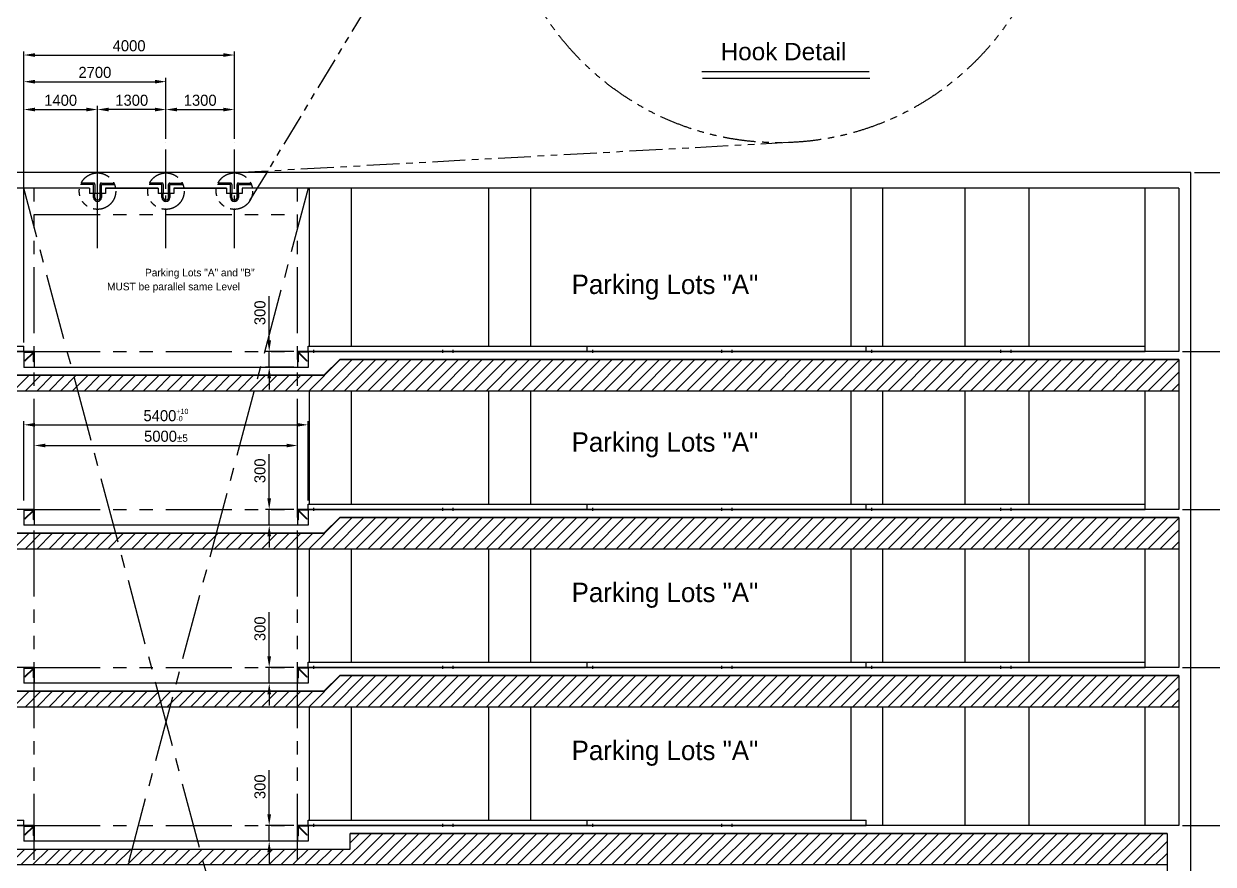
# Model space of a CAD drawing. Header units: millimetres. Extents: x -5 to 1510635, y -6 to 71285.
# Drawn here: x 1374017 to 1396608, y 19432 to 35390 of the extents above; entities that cross this region are included whole.
import ezdxf

# ---------------------------------------------------------------- set-up
doc = ezdxf.new("R2010")
doc.units = ezdxf.units.MM
doc.header["$LTSCALE"] = 1000
for name, pattern in [('CENTER', [2, 1.25, -0.25, 0.25, -0.25]), ('CENTER2', [1.125, 0.75, -0.125, 0.125, -0.125]), ('HIDDEN', [0.375, 0.25, -0.125]), ('PHANTOM', [2.5, 1.25, -0.25, 0.25, -0.25, 0.25, -0.25]), ('PHANTOM2', [1.25, 0.625, -0.125, 0.125, -0.125, 0.125, -0.125])]:
    doc.linetypes.add(name, pattern=pattern)
for name, color, linetype in [('1', 1, 'CENTER'), ('2', 42, 'Continuous'), ('3', 3, 'Continuous'), ('MP-1', 1, 'CENTER'), ('MP-3', 3, 'Continuous'), ('MP-4', 4, 'HIDDEN'), ('MP-5', 5, 'PHANTOM'), ('MP-7', 7, 'Continuous'), ('MP-8', 8, 'Continuous'), ('SECTION', 7, 'Continuous')]:
    doc.layers.add(name, color=color, linetype=linetype)
doc.layers.add('G-ANNO-TEXT', color=231, linetype='Continuous', lineweight=9)
doc.styles.add('GHD', font='OUTLINE', dxfattribs={"bigfont": 'GHD'})
doc.styles.add('MPS', font='arial.ttf')
doc.styles.add('ROMANS', font='ROMANS.shx')
doc.dimstyles.new('MPS2', dxfattribs={"dimscale": 100, "dimtxt": 3, "dimasz": 3, "dimexe": 1, "dimexo": 1, "dimgap": 1, "dimtad": 1, "dimzin": 12, "dimdsep": 46, "dimtxsty": 'Standard', "dimcen": 1, "dimclrd": 1, "dimclre": 1, "dimclrt": 7, "dimazin": 2, "dimtfac": 1, "dimtmove": 0, "dimatfit": 3, "dimfxl": 1, "dimarcsym": 0})
pattern_1 = [(45, (446276.02, -304344.06), (-112.253202, 112.253202), [])]

# ---------------------------------------------------------------- blocks, each defined once
blk = doc.blocks.new('31231312')
at = {"layer": 'MP-1'}
for p, q in [((1253731, 253374), (1253731, 253312)), ((1256181, 253374), (1256181, 253312)), ((1256381, 253374), (1256381, 253312))]:
    blk.add_line(p, q, dxfattribs=at)
at = {"layer": 'MP-4'}
for p, q in [((1256281, 253436), (1253631, 253436)), ((1258931, 253436), (1256281, 253436))]:
    blk.add_line(p, q, dxfattribs=at)
at = {"layer": 'MP-7'}
for p, q in [((1253631, 253340), (1253631, 253440)), ((1253631, 253440), (1256281, 253440)), ((1253631, 253340), (1253631, 253440)), ((1253631, 253346), (1256281, 253346)), ((1253631, 253343), (1256281, 253343)), ((1253631, 253340), (1256281, 253340)), ((1256281, 253440), (1258931, 253440)), ((1256281, 253346), (1258931, 253346)), ((1256281, 253343), (1258931, 253343)), ((1256281, 253340), (1258931, 253340)), ((1258931, 253340), (1258931, 253440))]:
    blk.add_line(p, q, dxfattribs=at)
blk = doc.blocks.new('12444423367876')
at = {"layer": 'MP-3', "linetype": 'ByBlock'}
for p, q in [((-200, 0), (0, 0)), ((-200, 0), (-200, -3)), ((0, 0), (0, -200)), ((-188, -15), (-32, -15)), ((-25, -18), (-184, -177)), ((-184, -177), (-177, -184)), ((-18, -25), (-177, -184)), ((-15, -188), (-15, -32)), ((0, -200), (-3, -200))]:
    blk.add_line(p, q, dxfattribs=at)
for centre, radius, start, end in [((-188, -3), 12, 180, 270), ((-32, -32), 17, 0, 90), ((-3, -188), 12, 180, 270)]:
    blk.add_arc(centre, radius, start, end, dxfattribs=at)
blk = doc.blocks.new('*D572')
at = {"layer": 'DEFPOINTS', "color": 0, "linetype": 'ByBlock', "transparency": 16777216}
for p in [(1395952, 23167, 0), (1403167, 23167), (1395952, 20167, 0)]:
    blk.add_point(p, dxfattribs=at)
at = {"layer": 'MP-8', "color": 1, "linetype": 'ByBlock', "lineweight": -2, "transparency": 16777216}
for p, q in [((1396022, 23167), (1403237, 23167)), ((1403167, 20377), (1403167, 22957)), ((1396022, 20167), (1403237, 20167))]:
    blk.add_line(p, q, dxfattribs=at)
at = {"layer": 'MP-8', "color": 1, "linetype": 'ByBlock', "transparency": 16777216}
for points in [[(1403132, 22957), (1403202, 22957), (1403167, 23167)], [(1403132, 20377), (1403202, 20377), (1403167, 20167)]]:
    blk.add_solid(points, dxfattribs=at)
at = {"layer": 'MP-8', "color": 7, "linetype": 'ByBlock', "transparency": 16777216, "insert": (1402992, 21667), "char_height": 210, "attachment_point": 5, "rotation": 90}
blk.add_mtext('3000', dxfattribs=at)
blk = doc.blocks.new('*D573')
at = {"layer": 'DEFPOINTS', "color": 0, "linetype": 'ByBlock', "transparency": 16777216}
for p in [(1395952, 26167), (1403167, 26167), (1395952, 23167, 0)]:
    blk.add_point(p, dxfattribs=at)
at = {"layer": 'MP-8', "color": 1, "linetype": 'ByBlock', "lineweight": -2, "transparency": 16777216}
for p, q in [((1396022, 26167), (1403237, 26167)), ((1403167, 23377), (1403167, 25957)), ((1396022, 23167), (1403237, 23167))]:
    blk.add_line(p, q, dxfattribs=at)
at = {"layer": 'MP-8', "color": 1, "linetype": 'ByBlock', "transparency": 16777216}
for points in [[(1403132, 25957), (1403202, 25957), (1403167, 26167)], [(1403132, 23377), (1403202, 23377), (1403167, 23167)]]:
    blk.add_solid(points, dxfattribs=at)
at = {"layer": 'MP-8', "color": 7, "linetype": 'ByBlock', "transparency": 16777216, "insert": (1402992, 24667), "char_height": 210, "attachment_point": 5, "rotation": 90}
blk.add_mtext('3000', dxfattribs=at)
blk = doc.blocks.new('*D574')
at = {"layer": 'DEFPOINTS', "color": 0, "linetype": 'ByBlock', "transparency": 16777216}
for p in [(1395952, 29167, 0), (1403167, 29167), (1395952, 26167, 0)]:
    blk.add_point(p, dxfattribs=at)
at = {"layer": 'MP-8', "color": 1, "linetype": 'ByBlock', "lineweight": -2, "transparency": 16777216}
for p, q in [((1396022, 29167), (1403237, 29167)), ((1403167, 26377), (1403167, 28957)), ((1396022, 26167), (1403237, 26167))]:
    blk.add_line(p, q, dxfattribs=at)
at = {"layer": 'MP-8', "color": 1, "linetype": 'ByBlock', "transparency": 16777216}
for points in [[(1403132, 28957), (1403202, 28957), (1403167, 29167)], [(1403132, 26377), (1403202, 26377), (1403167, 26167)]]:
    blk.add_solid(points, dxfattribs=at)
at = {"layer": 'MP-8', "color": 7, "linetype": 'ByBlock', "transparency": 16777216, "insert": (1402992, 27667), "char_height": 210, "attachment_point": 5, "rotation": 90}
blk.add_mtext('3000', dxfattribs=at)
blk = doc.blocks.new('*D575')
at = {"layer": 'DEFPOINTS', "color": 0, "linetype": 'ByBlock', "transparency": 16777216}
for p in [(1396182, 32567, 0), (1403167, 32567), (1395952, 29167, 0)]:
    blk.add_point(p, dxfattribs=at)
at = {"layer": 'MP-8', "color": 1, "linetype": 'ByBlock', "lineweight": -2, "transparency": 16777216}
for p, q in [((1396252, 32567), (1403237, 32567)), ((1403167, 29377), (1403167, 32357)), ((1396022, 29167), (1403237, 29167))]:
    blk.add_line(p, q, dxfattribs=at)
at = {"layer": 'MP-8', "color": 1, "linetype": 'ByBlock', "transparency": 16777216}
for points in [[(1403132, 32357), (1403202, 32357), (1403167, 32567)], [(1403132, 29377), (1403202, 29377), (1403167, 29167)]]:
    blk.add_solid(points, dxfattribs=at)
at = {"layer": 'MP-8', "color": 7, "linetype": 'ByBlock', "transparency": 16777216, "insert": (1402992, 30867), "char_height": 210, "attachment_point": 5, "rotation": 90}
blk.add_mtext('3400', dxfattribs=at)
blk = doc.blocks.new('*D576')
at = {"layer": 'DEFPOINTS', "color": 0, "linetype": 'ByBlock', "transparency": 16777216}
for p in [(1396182, 32567, 0), (1395952, 20167, 0), (1403816, 20167)]:
    blk.add_point(p, dxfattribs=at)
at = {"layer": 'MP-8', "color": 1, "linetype": 'ByBlock', "lineweight": -2, "transparency": 16777216}
for p, q in [((1396252, 32567), (1403886, 32567)), ((1403816, 32357), (1403816, 20377)), ((1396022, 20167), (1403886, 20167))]:
    blk.add_line(p, q, dxfattribs=at)
at = {"layer": 'MP-8', "color": 1, "linetype": 'ByBlock', "transparency": 16777216}
for points in [[(1403781, 32357), (1403851, 32357), (1403816, 32567)], [(1403781, 20377), (1403851, 20377), (1403816, 20167)]]:
    blk.add_solid(points, dxfattribs=at)
at = {"layer": 'MP-8', "color": 7, "linetype": 'ByBlock', "transparency": 16777216, "insert": (1403641, 26367), "char_height": 210, "attachment_point": 5, "rotation": 90}
blk.add_mtext('SUV', dxfattribs=at)
blk = doc.blocks.new('*D560')
at = {"layer": 'DEFPOINTS', "color": 0, "linetype": 'ByBlock', "transparency": 16777216}
for p in [(1378678, 20167), (1379217, 20167), (1379217, 19867, 0)]:
    blk.add_point(p, dxfattribs=at)
at = {"layer": 'MP-8', "color": 1, "linetype": 'ByBlock', "lineweight": -2, "transparency": 16777216}
for p, q in [((1378678, 20377), (1378678, 21217)), ((1379147, 20167), (1378608, 20167)), ((1378678, 19867), (1378678, 20167)), ((1379147, 19867), (1378608, 19867)), ((1378678, 19657), (1378678, 19447))]:
    blk.add_line(p, q, dxfattribs=at)
at = {"layer": 'MP-8', "color": 1, "linetype": 'ByBlock', "transparency": 16777216}
for points in [[(1378643, 20377), (1378713, 20377), (1378678, 20167)], [(1378643, 19657), (1378713, 19657), (1378678, 19867)]]:
    blk.add_solid(points, dxfattribs=at)
at = {"layer": 'MP-8', "color": 7, "linetype": 'ByBlock', "transparency": 16777216, "insert": (1378503, 20902), "char_height": 210, "attachment_point": 5, "rotation": 90}
blk.add_mtext('300', dxfattribs=at)
blk = doc.blocks.new('*D561')
at = {"layer": 'DEFPOINTS', "color": 0, "linetype": 'ByBlock', "transparency": 16777216}
for p in [(1378678, 23167), (1379217, 23167), (1379217, 22867)]:
    blk.add_point(p, dxfattribs=at)
at = {"layer": 'MP-8', "color": 1, "linetype": 'ByBlock', "lineweight": -2, "transparency": 16777216}
for p, q in [((1378678, 23377), (1378678, 24217)), ((1379147, 23167), (1378608, 23167)), ((1378678, 22867), (1378678, 23167)), ((1379147, 22867), (1378608, 22867)), ((1378678, 22657), (1378678, 22447))]:
    blk.add_line(p, q, dxfattribs=at)
at = {"layer": 'MP-8', "color": 1, "linetype": 'ByBlock', "transparency": 16777216}
for points in [[(1378643, 23377), (1378713, 23377), (1378678, 23167)], [(1378643, 22657), (1378713, 22657), (1378678, 22867)]]:
    blk.add_solid(points, dxfattribs=at)
at = {"layer": 'MP-8', "color": 7, "linetype": 'ByBlock', "transparency": 16777216, "insert": (1378503, 23902), "char_height": 210, "attachment_point": 5, "rotation": 90}
blk.add_mtext('300', dxfattribs=at)
blk = doc.blocks.new('*D562')
at = {"layer": 'DEFPOINTS', "color": 0, "linetype": 'ByBlock', "transparency": 16777216}
for p in [(1378678, 26167), (1379217, 26167), (1379217, 25867)]:
    blk.add_point(p, dxfattribs=at)
at = {"layer": 'MP-8', "color": 1, "linetype": 'ByBlock', "lineweight": -2, "transparency": 16777216}
for p, q in [((1378678, 26377), (1378678, 27217)), ((1379147, 26167), (1378608, 26167)), ((1378678, 25867), (1378678, 26167)), ((1379147, 25867), (1378608, 25867)), ((1378678, 25657), (1378678, 25447))]:
    blk.add_line(p, q, dxfattribs=at)
at = {"layer": 'MP-8', "color": 1, "linetype": 'ByBlock', "transparency": 16777216}
for points in [[(1378643, 26377), (1378713, 26377), (1378678, 26167)], [(1378643, 25657), (1378713, 25657), (1378678, 25867)]]:
    blk.add_solid(points, dxfattribs=at)
at = {"layer": 'MP-8', "color": 7, "linetype": 'ByBlock', "transparency": 16777216, "insert": (1378503, 26902), "char_height": 210, "attachment_point": 5, "rotation": 90}
blk.add_mtext('300', dxfattribs=at)
blk = doc.blocks.new('*D563')
at = {"layer": 'DEFPOINTS', "color": 0, "linetype": 'ByBlock', "transparency": 16777216}
for p in [(1378678, 29167), (1379217, 29167), (1379217, 28867)]:
    blk.add_point(p, dxfattribs=at)
at = {"layer": 'MP-8', "color": 1, "linetype": 'ByBlock', "lineweight": -2, "transparency": 16777216}
for p, q in [((1378678, 29377), (1378678, 30217)), ((1379147, 29167), (1378608, 29167)), ((1378678, 28867), (1378678, 29167)), ((1379147, 28867), (1378608, 28867)), ((1378678, 28657), (1378678, 28447))]:
    blk.add_line(p, q, dxfattribs=at)
at = {"layer": 'MP-8', "color": 1, "linetype": 'ByBlock', "transparency": 16777216}
for points in [[(1378643, 29377), (1378713, 29377), (1378678, 29167)], [(1378643, 28657), (1378713, 28657), (1378678, 28867)]]:
    blk.add_solid(points, dxfattribs=at)
at = {"layer": 'MP-8', "color": 7, "linetype": 'ByBlock', "transparency": 16777216, "insert": (1378503, 29902), "char_height": 210, "attachment_point": 5, "rotation": 90}
blk.add_mtext('300', dxfattribs=at)
blk = doc.blocks.new('*D569')
at = {"layer": 'DEFPOINTS', "color": 0, "linetype": 'ByBlock', "transparency": 16777216}
for p in [(1396182, 32567, 0), (1395952, 20167, 0), (1404442, 20167)]:
    blk.add_point(p, dxfattribs=at)
at = {"layer": 'MP-8', "color": 1, "linetype": 'ByBlock', "lineweight": -2, "transparency": 16777216}
for p, q in [((1396252, 32567), (1404512, 32567)), ((1404442, 32357), (1404442, 20377)), ((1396022, 20167), (1404512, 20167))]:
    blk.add_line(p, q, dxfattribs=at)
at = {"layer": 'MP-8', "color": 1, "linetype": 'ByBlock', "transparency": 16777216}
for points in [[(1404407, 32357), (1404477, 32357), (1404442, 32567)], [(1404407, 20377), (1404477, 20377), (1404442, 20167)]]:
    blk.add_solid(points, dxfattribs=at)
at = {"layer": 'MP-8', "color": 7, "linetype": 'ByBlock', "transparency": 16777216, "insert": (1404267, 26367), "char_height": 210, "attachment_point": 5, "rotation": 90}
blk.add_mtext('12400', dxfattribs=at)
blk = doc.blocks.new('*D570')
at = {"layer": 'DEFPOINTS', "color": 0, "linetype": 'ByBlock', "transparency": 16777216}
for p in [(1395952, 20167, 0), (1400182, 13717, 0), (1404442, 13717)]:
    blk.add_point(p, dxfattribs=at)
at = {"layer": 'MP-8', "color": 1, "linetype": 'ByBlock', "lineweight": -2, "transparency": 16777216}
for p, q in [((1396022, 20167), (1404512, 20167)), ((1404442, 19957), (1404442, 13927)), ((1400252, 13717), (1404512, 13717))]:
    blk.add_line(p, q, dxfattribs=at)
at = {"layer": 'MP-8', "color": 1, "linetype": 'ByBlock', "transparency": 16777216}
for points in [[(1404407, 19957), (1404477, 19957), (1404442, 20167)], [(1404407, 13927), (1404477, 13927), (1404442, 13717)]]:
    blk.add_solid(points, dxfattribs=at)
at = {"layer": 'MP-8', "color": 7, "linetype": 'ByBlock', "transparency": 16777216, "insert": (1404267, 16942), "char_height": 210, "attachment_point": 5, "rotation": 90}
blk.add_mtext('6450', dxfattribs=at)
blk = doc.blocks.new('*D571')
at = {"layer": 'DEFPOINTS', "color": 0, "linetype": 'ByBlock', "transparency": 16777216}
for p in [(1396182, 32567, 0), (1379417, 12017, 0), (1405078, 12017)]:
    blk.add_point(p, dxfattribs=at)
at = {"layer": 'MP-8', "color": 1, "linetype": 'ByBlock', "lineweight": -2, "transparency": 16777216}
for p, q in [((1396252, 32567), (1405148, 32567)), ((1405078, 32357), (1405078, 12227)), ((1379487, 12017), (1405148, 12017))]:
    blk.add_line(p, q, dxfattribs=at)
at = {"layer": 'MP-8', "color": 1, "linetype": 'ByBlock', "transparency": 16777216}
for points in [[(1405043, 32357), (1405113, 32357), (1405078, 32567)], [(1405043, 12227), (1405113, 12227), (1405078, 12017)]]:
    blk.add_solid(points, dxfattribs=at)
at = {"layer": 'MP-8', "color": 7, "linetype": 'ByBlock', "transparency": 16777216, "insert": (1404903, 22292), "char_height": 210, "attachment_point": 5, "rotation": 90}
blk.add_mtext('20550', dxfattribs=at)
blk = doc.blocks.new('*D584')
at = {"layer": 'DEFPOINTS', "color": 0, "linetype": 'ByBlock', "transparency": 16777216}
for p in [(1379417, 27775), (1374017, 26267, 0), (1379417, 26267, 0)]:
    blk.add_point(p, dxfattribs=at)
at = {"layer": 'MP-8', "color": 1, "linetype": 'ByBlock', "lineweight": -2, "transparency": 16777216}
for p, q in [((1374017, 26337), (1374017, 27845)), ((1379417, 26337), (1379417, 27845)), ((1374227, 27775), (1379207, 27775))]:
    blk.add_line(p, q, dxfattribs=at)
at = {"layer": 'MP-8', "color": 1, "linetype": 'ByBlock', "transparency": 16777216}
for points in [[(1374227, 27810), (1374227, 27740), (1374017, 27775)], [(1379207, 27810), (1379207, 27740), (1379417, 27775)]]:
    blk.add_solid(points, dxfattribs=at)
at = {"layer": 'MP-8', "color": 7, "linetype": 'ByBlock', "transparency": 16777216, "insert": (1376717, 27960), "char_height": 210, "attachment_point": 5}
blk.add_mtext('5400{\\H0.46667x;\\S+10^ -0;}', dxfattribs=at)
blk = doc.blocks.new('*D585')
at = {"layer": 'DEFPOINTS', "color": 0, "linetype": 'ByBlock', "transparency": 16777216}
for p in [(1379217, 27382), (1374217, 26167, 0), (1379217, 26167, 0)]:
    blk.add_point(p, dxfattribs=at)
at = {"layer": 'MP-8', "color": 1, "linetype": 'ByBlock', "lineweight": -2, "transparency": 16777216}
for p, q in [((1374217, 26237), (1374217, 27452)), ((1374427, 27382), (1379007, 27382)), ((1379217, 26237), (1379217, 27452))]:
    blk.add_line(p, q, dxfattribs=at)
at = {"layer": 'MP-8', "color": 1, "linetype": 'ByBlock', "transparency": 16777216}
for points in [[(1374427, 27417), (1374427, 27347), (1374217, 27382)], [(1379007, 27417), (1379007, 27347), (1379217, 27382)]]:
    blk.add_solid(points, dxfattribs=at)
at = {"layer": 'MP-8', "color": 7, "linetype": 'ByBlock', "transparency": 16777216, "insert": (1376717, 27557), "char_height": 210, "attachment_point": 5}
blk.add_mtext('5000{\\H0.66667x;%%P5}', dxfattribs=at)
blk = doc.blocks.new('*D586')
at = {"layer": 'DEFPOINTS', "color": 0, "linetype": 'ByBlock', "transparency": 16777216}
for p in [(1375417, 33762), (1375417, 33133, 0), (1376717, 33133, 0)]:
    blk.add_point(p, dxfattribs=at)
at = {"layer": 'MP-8', "color": 1, "linetype": 'ByBlock', "lineweight": -2, "transparency": 16777216}
for p, q in [((1375417, 33203), (1375417, 33832)), ((1376507, 33762), (1375627, 33762)), ((1376717, 33203), (1376717, 33832))]:
    blk.add_line(p, q, dxfattribs=at)
at = {"layer": 'MP-8', "color": 1, "linetype": 'ByBlock', "transparency": 16777216}
for points in [[(1375627, 33797), (1375627, 33727), (1375417, 33762)], [(1376507, 33797), (1376507, 33727), (1376717, 33762)]]:
    blk.add_solid(points, dxfattribs=at)
at = {"layer": 'MP-8', "color": 7, "linetype": 'ByBlock', "transparency": 16777216, "insert": (1376067, 33937), "char_height": 210, "attachment_point": 5}
blk.add_mtext('1300', dxfattribs=at)
blk = doc.blocks.new('*D587')
at = {"layer": 'DEFPOINTS', "color": 0, "linetype": 'ByBlock', "transparency": 16777216}
for p in [(1378017, 33762), (1376717, 33133, 0), (1378017, 33133, 0)]:
    blk.add_point(p, dxfattribs=at)
at = {"layer": 'MP-8', "color": 1, "linetype": 'ByBlock', "lineweight": -2, "transparency": 16777216}
for p, q in [((1376717, 33203), (1376717, 33832)), ((1376927, 33762), (1377807, 33762)), ((1378017, 33203), (1378017, 33832))]:
    blk.add_line(p, q, dxfattribs=at)
at = {"layer": 'MP-8', "color": 1, "linetype": 'ByBlock', "transparency": 16777216}
for points in [[(1376927, 33797), (1376927, 33727), (1376717, 33762)], [(1377807, 33797), (1377807, 33727), (1378017, 33762)]]:
    blk.add_solid(points, dxfattribs=at)
at = {"layer": 'MP-8', "color": 7, "linetype": 'ByBlock', "transparency": 16777216, "insert": (1377367, 33937), "char_height": 210, "attachment_point": 5}
blk.add_mtext('1300', dxfattribs=at)
blk = doc.blocks.new('*D588')
at = {"layer": 'DEFPOINTS', "color": 0, "linetype": 'ByBlock', "transparency": 16777216}
for p in [(1375417, 33762), (1375417, 31131, 0), (1374017, 29267)]:
    blk.add_point(p, dxfattribs=at)
at = {"layer": 'MP-8', "color": 1, "linetype": 'ByBlock', "lineweight": -2, "transparency": 16777216}
for p, q in [((1374017, 29337), (1374017, 33832)), ((1374227, 33762), (1375207, 33762)), ((1375417, 31201), (1375417, 33832))]:
    blk.add_line(p, q, dxfattribs=at)
at = {"layer": 'MP-8', "color": 1, "linetype": 'ByBlock', "transparency": 16777216}
for points in [[(1374227, 33797), (1374227, 33727), (1374017, 33762)], [(1375207, 33797), (1375207, 33727), (1375417, 33762)]]:
    blk.add_solid(points, dxfattribs=at)
at = {"layer": 'MP-8', "color": 7, "linetype": 'ByBlock', "transparency": 16777216, "insert": (1374717, 33937), "char_height": 210, "attachment_point": 5}
blk.add_mtext('1400', dxfattribs=at)
blk = doc.blocks.new('*D589')
at = {"layer": 'DEFPOINTS', "color": 0, "linetype": 'ByBlock', "transparency": 16777216}
for p in [(1376717, 34291), (1376717, 33133, 0), (1374017, 29267)]:
    blk.add_point(p, dxfattribs=at)
at = {"layer": 'MP-8', "color": 1, "linetype": 'ByBlock', "lineweight": -2, "transparency": 16777216}
for p, q in [((1374017, 29337), (1374017, 34361)), ((1376717, 33203), (1376717, 34361)), ((1374227, 34291), (1376507, 34291))]:
    blk.add_line(p, q, dxfattribs=at)
at = {"layer": 'MP-8', "color": 1, "linetype": 'ByBlock', "transparency": 16777216}
for points in [[(1374227, 34326), (1374227, 34256), (1374017, 34291)], [(1376507, 34326), (1376507, 34256), (1376717, 34291)]]:
    blk.add_solid(points, dxfattribs=at)
at = {"layer": 'MP-8', "color": 7, "linetype": 'ByBlock', "transparency": 16777216, "insert": (1375367, 34466), "char_height": 210, "attachment_point": 5}
blk.add_mtext('2700', dxfattribs=at)
blk = doc.blocks.new('*D590')
at = {"layer": 'DEFPOINTS', "color": 0, "linetype": 'ByBlock', "transparency": 16777216}
for p in [(1378017, 34797), (1378017, 33133, 0), (1374017, 29267)]:
    blk.add_point(p, dxfattribs=at)
at = {"layer": 'MP-8', "color": 1, "linetype": 'ByBlock', "lineweight": -2, "transparency": 16777216}
for p, q in [((1374017, 29337), (1374017, 34867)), ((1374227, 34797), (1377807, 34797)), ((1378017, 33203), (1378017, 34867))]:
    blk.add_line(p, q, dxfattribs=at)
at = {"layer": 'MP-8', "color": 1, "linetype": 'ByBlock', "transparency": 16777216}
for points in [[(1374227, 34832), (1374227, 34762), (1374017, 34797)], [(1377807, 34832), (1377807, 34762), (1378017, 34797)]]:
    blk.add_solid(points, dxfattribs=at)
at = {"layer": 'MP-8', "color": 7, "linetype": 'ByBlock', "transparency": 16777216, "insert": (1376017, 34972), "char_height": 210, "attachment_point": 5}
blk.add_mtext('4000', dxfattribs=at)

msp = doc.modelspace()

# ---------------------------------------------------------------- hatches: boundary and pattern name
at = {"layer": 'MP-8', "linetype": 'ByBlock'}
h = msp.add_hatch(dxfattribs=at)
h.set_pattern_fill('ANSI31', color=256, scale=50, style=0)
h.set_pattern_definition([(45, (446276.02, -298344.06), (-112.253202, 112.253202), [])])
edge = h.paths.add_edge_path()
edge.add_line((1395951.897, 29016.593), (1395951.897, 28416.593))
edge.add_line((1395951.897, 28416.593), (1366341.839, 28416.593))
edge.add_line((1366341.839, 28416.593), (1366341.839, 29016.593))
edge.add_line((1366341.839, 29016.593), (1373416.451, 29016.593))
edge.add_line((1373416.451, 29016.593), (1373716.451, 28716.593))
edge.add_line((1373716.451, 28716.593), (1379716.746, 28716.593))
edge.add_line((1379716.746, 28716.593), (1380016.451, 29016.593))
edge.add_line((1380016.451, 29016.593), (1395951.897, 29016.593))
edge.add_line((1395951.897, 29016.593), (1395951.897, 28416.593))
h = msp.add_hatch(dxfattribs=at)
h.set_pattern_fill('ANSI31', color=256, scale=50, style=0)
h.set_pattern_definition([(45, (446276.02, -301344.06), (-112.253202, 112.253202), [])])
edge = h.paths.add_edge_path()
edge.add_line((1395951.897, 26016.593), (1395951.897, 25416.593))
edge.add_line((1395951.897, 25416.593), (1366341.839, 25416.593))
edge.add_line((1366341.839, 25416.593), (1366341.839, 26016.593))
edge.add_line((1366341.839, 26016.593), (1373416.451, 26016.593))
edge.add_line((1373416.451, 26016.593), (1373716.451, 25716.593))
edge.add_line((1373716.451, 25716.593), (1379716.746, 25716.593))
edge.add_line((1379716.746, 25716.593), (1380016.451, 26016.593))
edge.add_line((1380016.451, 26016.593), (1395951.897, 26016.593))
edge.add_line((1395951.897, 26016.593), (1395951.897, 25416.593))
h = msp.add_hatch(dxfattribs=at)
h.set_pattern_fill('ANSI31', color=256, scale=50, style=0)
h.set_pattern_definition(pattern_1)
edge = h.paths.add_edge_path()
edge.add_line((1395951.897, 23016.593), (1395951.897, 22416.593))
edge.add_line((1395951.897, 22416.593), (1366341.839, 22416.593))
edge.add_line((1366341.839, 22416.593), (1366341.839, 23016.593))
edge.add_line((1366341.839, 23016.593), (1373416.451, 23016.593))
edge.add_line((1373416.451, 23016.593), (1373716.451, 22716.593))
edge.add_line((1373716.451, 22716.593), (1379716.746, 22716.593))
edge.add_line((1379716.746, 22716.593), (1380016.451, 23016.593))
edge.add_line((1380016.451, 23016.593), (1395951.897, 23016.593))
edge.add_line((1395951.897, 23016.593), (1395951.897, 22416.593))
h = msp.add_hatch(dxfattribs=at)
h.set_pattern_fill('ANSI31', color=256, scale=50, style=0)
h.set_pattern_definition(pattern_1)
edge = h.paths.add_edge_path()
edge.add_line((1395731.588, 20016.593), (1395731.588, 19416.593))
edge.add_line((1395731.588, 19416.593), (1367141.839, 19416.593))
edge.add_line((1367141.839, 19416.593), (1367141.839, 19716.593))
edge.add_line((1367141.839, 19716.593), (1380216.451, 19716.593))
edge.add_line((1380216.451, 19716.593), (1380216.451, 20016.593))
edge.add_line((1380216.451, 20016.593), (1395731.588, 20016.593))
edge.add_line((1395731.588, 20016.593), (1395731.588, 19416.593))

# ---------------------------------------------------------------- linework, layer by layer
at = {"color": 2, "linetype": 'HIDDEN'}
for p, q in [((1375341.746, 32166.593, 0), (1375341.746, 32336.593, 0)), ((1375366.746, 32341.593, 0), (1375366.746, 32166.593, 0)), ((1375466.746, 32166.593, 0), (1375466.746, 32341.593, 0)), ((1375491.746, 32166.593, 0), (1375491.746, 32336.593, 0)), ((1376641.746, 32166.593, 0), (1376641.746, 32336.593, 0)), ((1376666.746, 32341.593, 0), (1376666.746, 32166.593, 0)), ((1376766.746, 32166.593, 0), (1376766.746, 32341.593, 0)), ((1376791.746, 32166.593, 0), (1376791.746, 32336.593, 0)), ((1377941.746, 32166.593, 0), (1377941.746, 32336.593, 0)), ((1377966.746, 32341.593, 0), (1377966.746, 32166.593, 0)), ((1378066.746, 32166.593, 0), (1378066.746, 32341.593, 0)), ((1378091.746, 32166.593, 0), (1378091.746, 32336.593, 0))]:
    msp.add_line(p, q, dxfattribs=at)
at = {"linetype": 'ByBlock'}
for p, q in [((1375466.746, 32166.593, 0), (1375466.746, 32091.593, 0)), ((1375491.746, 32166.593, 0), (1375491.746, 32091.593, 0)), ((1376766.746, 32166.593, 0), (1376766.746, 32091.593, 0)), ((1376791.746, 32166.593, 0), (1376791.746, 32091.593, 0)), ((1378066.746, 32166.593, 0), (1378066.746, 32091.593, 0)), ((1378091.746, 32166.593, 0), (1378091.746, 32091.593, 0))]:
    msp.add_line(p, q, dxfattribs=at)
for centre, radius in [((1375416.746, 32091.593, 0), 75), ((1375416.746, 32091.593, 0), 50), ((1376716.746, 32091.593, 0), 75), ((1376716.746, 32091.593, 0), 50), ((1378016.746, 32091.593, 0), 75), ((1378016.746, 32091.593, 0), 50)]:
    msp.add_arc(centre, radius, 180, 0, dxfattribs=at)
at = {"layer": '1'}
for p, q in [((1379416.746, 32266.593, 0), (1374016.746, 12016.593, 0)), ((1379416.746, 12016.593, 0), (1374016.746, 32266.593, 0))]:
    msp.add_line(p, q, dxfattribs=at)
at = {"layer": 'MP-1', "color": 6, "linetype": 'PHANTOM2'}
for p, q in [((1378313.015, 32033.265, 0), (1383825.534, 41157.933, 0)), ((1388642.526, 33139.631, 0), (1377997.857, 32557.872, 0))]:
    msp.add_line(p, q, dxfattribs=at)
at = {"layer": 'MP-1', "linetype": 'CENTER2'}
for p, q in [((1375416.746, 31131.353, 0), (1375416.746, 33132.909, 0)), ((1376716.746, 31131.353, 0), (1376716.746, 33132.909, 0)), ((1378016.746, 31131.353, 0), (1378016.746, 33132.909, 0))]:
    msp.add_line(p, q, dxfattribs=at)
at = {"layer": 'MP-1', "color": 6, "linetype": 'PHANTOM2'}
for centre, radius in [((1388353.817, 38422.244, 0), 5290.496), ((1375416.746, 32212.251, 0), 346.137), ((1376716.746, 32212.251, 0), 346.137), ((1378016.746, 32212.251, 0), 346.137)]:
    msp.add_circle(centre, radius, dxfattribs=at)
at = {"layer": 'MP-3'}
for p, q in [((1386897.159, 34483.106, 0), (1390076.131, 34483.106, 0)), ((1386906.988, 34358.106, 0), (1390085.96, 34358.106, 0))]:
    msp.add_line(p, q, dxfattribs=at)
at = {"layer": 'MP-5'}
for p, q in [((1374216.746, 12016.593, 0), (1374216.746, 32266.593, 0)), ((1379216.746, 12016.593, 0), (1379216.746, 32266.593, 0)), ((1374216.451, 31766.593, 0), (1379216.451, 31766.593, 0)), ((1374216.746, 29166.593, 0), (1379216.746, 29166.593, 0)), ((1374216.746, 26166.593, 0), (1379216.746, 26166.593, 0)), ((1374216.746, 23166.593, 0), (1379216.746, 23166.593, 0)), ((1374216.746, 20166.593, 0), (1379216.746, 20166.593, 0))]:
    msp.add_line(p, q, dxfattribs=at)
at = {"layer": 'MP-8', "linetype": 'ByBlock'}
for p, q in [((1396181.588, 32566.593, 0), (1366241.839, 32566.593, 0)), ((1396181.588, 28866.593, 0), (1396181.588, 32566.593, 0)), ((1375266.451, 32266.593, 0), (1366922.267, 32266.593, 0)), ((1375266.746, 32266.593, 0), (1375266.746, 32166.593, 0)), ((1375566.746, 32166.593, 0), (1375266.746, 32166.593, 0)), ((1375566.746, 32266.593, 0), (1376566.746, 32266.593, 0)), ((1375566.746, 32266.593, 0), (1375566.746, 32166.593, 0)), ((1376566.746, 32266.593, 0), (1375566.746, 32266.593, 0)), ((1376566.746, 32266.593, 0), (1376566.746, 32166.593, 0)), ((1376866.746, 32166.593, 0), (1376566.746, 32166.593, 0)), ((1376866.746, 32266.593, 0), (1377866.746, 32266.593, 0)), ((1376866.746, 32266.593, 0), (1376866.746, 32166.593, 0)), ((1377866.746, 32266.593, 0), (1376866.746, 32266.593, 0)), ((1377866.746, 32266.593, 0), (1377866.746, 32166.593, 0)), ((1378166.746, 32166.593, 0), (1377866.746, 32166.593, 0)), ((1395951.897, 32266.593, 0), (1378166.451, 32266.593, 0)), ((1378166.746, 32266.593, 0), (1378166.746, 32166.593, 0)), ((1395951.897, 32266.593, 0), (1395951.897, 29166.593, 0)), ((1374216.746, 29166.593, 0), (1366922.267, 29166.593, 0)), ((1374016.746, 29166.593, 0), (1374016.746, 28866.593, 0)), ((1374216.746, 29166.593, 0), (1374216.746, 28866.593, 0)), ((1395951.897, 29166.593, 0), (1379216.746, 29166.593, 0)), ((1379216.746, 29166.593, 0), (1379216.746, 28866.593, 0)), ((1379416.746, 29166.593, 0), (1379416.746, 28866.593, 0)), ((1379716.746, 28716.593, 0), (1380016.451, 29016.593, 0)), ((1395951.897, 29016.593, 0), (1380016.451, 29016.593, 0)), ((1395951.897, 29016.593, 0), (1395951.897, 26166.593, 0)), ((1379716.746, 28716.593, 0), (1373716.451, 28716.593, 0)), ((1374216.746, 28866.593, 0), (1374016.746, 28866.593, 0)), ((1379416.746, 28866.593, 0), (1374016.746, 28866.593, 0)), ((1379416.746, 28866.593, 0), (1379216.746, 28866.593, 0)), ((1396181.588, 14166.593, 0), (1396181.588, 28866.593, 0)), ((1374216.746, 26166.593, 0), (1366922.267, 26166.593, 0)), ((1374016.746, 26166.593, 0), (1374016.746, 25866.593, 0)), ((1374216.746, 26166.593, 0), (1374216.746, 25866.593, 0)), ((1395951.897, 26166.593, 0), (1379216.746, 26166.593, 0)), ((1379216.746, 26166.593, 0), (1379216.746, 25866.593, 0)), ((1379416.746, 26166.593, 0), (1379416.746, 25866.593, 0)), ((1379716.746, 25716.593, 0), (1380016.451, 26016.593, 0)), ((1395951.897, 26016.593, 0), (1380016.451, 26016.593, 0)), ((1395951.897, 26016.593, 0), (1395951.897, 23166.593, 0)), ((1374216.746, 25866.593, 0), (1374016.746, 25866.593, 0)), ((1379416.746, 25866.593, 0), (1374016.746, 25866.593, 0)), ((1379416.746, 25866.593, 0), (1379216.746, 25866.593, 0)), ((1379716.746, 25716.593, 0), (1373716.451, 25716.593, 0)), ((1374216.746, 23166.593, 0), (1366922.267, 23166.593, 0)), ((1374016.746, 23166.593, 0), (1374016.746, 22866.593, 0)), ((1374216.746, 23166.593, 0), (1374216.746, 22866.593, 0)), ((1395951.897, 23166.593, 0), (1379216.746, 23166.593, 0)), ((1379216.746, 23166.593, 0), (1379216.746, 22866.593, 0)), ((1379416.746, 23166.593, 0), (1379416.746, 22866.593, 0)), ((1374216.746, 22866.593, 0), (1374016.746, 22866.593, 0)), ((1379416.746, 22866.593, 0), (1374016.746, 22866.593, 0)), ((1379416.746, 22866.593, 0), (1379216.746, 22866.593, 0)), ((1379716.746, 22716.593, 0), (1380016.451, 23016.593, 0)), ((1395951.897, 23016.593, 0), (1380016.451, 23016.593, 0)), ((1395951.897, 23016.593, 0), (1395951.897, 20166.593, 0)), ((1379716.746, 22716.593, 0), (1373716.451, 22716.593, 0)), ((1374216.746, 20166.593, 0), (1366922.267, 20166.593, 0)), ((1374016.746, 20166.593, 0), (1374016.746, 19866.593, 0)), ((1374216.746, 20166.593, 0), (1374216.746, 19866.593, 0)), ((1395951.897, 20166.593, 0), (1379216.746, 20166.593, 0)), ((1379216.746, 20166.593, 0), (1379216.746, 19866.593, 0)), ((1379416.746, 20166.593, 0), (1379416.746, 19866.593, 0)), ((1395731.588, 20016.593, 0), (1380216.451, 20016.593, 0)), ((1380216.451, 19716.593, 0), (1380216.451, 20016.593, 0)), ((1395731.588, 20016.593, 0), (1395731.588, 13716.593, 0)), ((1373416.451, 19716.593, 0), (1380016.451, 19716.593, 0)), ((1374216.746, 19866.593, 0), (1374016.746, 19866.593, 0)), ((1379416.746, 19866.593, 0), (1374016.746, 19866.593, 0)), ((1379416.746, 19866.593, 0), (1379216.746, 19866.593, 0))]:
    msp.add_line(p, q, dxfattribs=at)
at = {"layer": 'MP-8', "color": 3, "linetype": 'HIDDEN', "ltscale": 2000}
for p, q in [((1379436.746, 32266.593, 0), (1379436.746, 29266.593, 0)), ((1380236.746, 32266.593, 0), (1380236.746, 29266.593, 0)), ((1382841.746, 32266.593, 0), (1382841.746, 29266.593, 0)), ((1383641.746, 32266.593, 0), (1383641.746, 29266.593, 0)), ((1389726.464, 32266.593, 0), (1389726.464, 29266.593, 0)), ((1390326.464, 32266.593, 0), (1390326.464, 29266.593, 0)), ((1391891.464, 32266.593, 0), (1391891.464, 29266.593, 0)), ((1393106.707, 32266.593, 0), (1393106.707, 29266.593, 0)), ((1395306.28, 32266.593, 0), (1395306.28, 29266.593, 0)), ((1379436.746, 28416.593, 0), (1379436.746, 26266.593, 0)), ((1380236.746, 28416.593, 0), (1380236.746, 26266.593, 0)), ((1382841.746, 28416.593, 0), (1382841.746, 26266.593, 0)), ((1383641.746, 28416.593, 0), (1383641.746, 26266.593, 0)), ((1389726.464, 28416.593, 0), (1389726.464, 26266.593, 0)), ((1390326.464, 28416.593, 0), (1390326.464, 26266.593, 0)), ((1391891.464, 28416.593, 0), (1391891.464, 26266.593, 0)), ((1393106.707, 28416.593, 0), (1393106.707, 26266.593, 0)), ((1395306.28, 28416.593, 0), (1395306.28, 26266.593, 0)), ((1379436.746, 25416.593, 0), (1379436.746, 23266.593, 0)), ((1380236.746, 25416.593, 0), (1380236.746, 23266.593, 0)), ((1382841.746, 25416.593, 0), (1382841.746, 23266.593, 0)), ((1383641.746, 25416.593, 0), (1383641.746, 23266.593, 0)), ((1389726.464, 25416.593, 0), (1389726.464, 23266.593, 0)), ((1390326.464, 25416.593, 0), (1390326.464, 23266.593, 0)), ((1391891.464, 25416.593, 0), (1391891.464, 23266.593, 0)), ((1393106.707, 25416.593, 0), (1393106.707, 23266.593, 0)), ((1395306.28, 25416.593, 0), (1395306.28, 23266.593, 0)), ((1379436.746, 22416.593, 0), (1379436.746, 20266.593, 0)), ((1380236.746, 22416.593, 0), (1380236.746, 20266.593, 0)), ((1382841.746, 22416.593, 0), (1382841.746, 20266.593, 0)), ((1383641.746, 22416.593, 0), (1383641.746, 20266.593, 0)), ((1389726.464, 22416.593, 0), (1389726.464, 20266.593, 0)), ((1390326.464, 22416.593, 0), (1390326.464, 20166.593, 0)), ((1391891.464, 22416.593, 0), (1391891.464, 20166.593, 0)), ((1393106.707, 22416.593, 0), (1393106.707, 20166.593, 0)), ((1395306.28, 22416.593, 0), (1395306.28, 20166.593, 0))]:
    msp.add_line(p, q, dxfattribs=at)
at = {"layer": 'MP-8', "linetype": 'ByBlock', "elevation": 0}
for points in [[(1395951.897, 29016.593), (1395951.897, 28416.593), (1366341.839, 28416.593), (1366341.839, 29016.593), (1373416.451, 29016.593), (1373716.451, 28716.593), (1379716.746, 28716.593), (1380016.451, 29016.593), (1395951.897, 29016.593), (1395951.897, 28416.593)], [(1395951.897, 26016.593), (1395951.897, 25416.593), (1366341.839, 25416.593), (1366341.839, 26016.593), (1373416.451, 26016.593), (1373716.451, 25716.593), (1379716.746, 25716.593), (1380016.451, 26016.593), (1395951.897, 26016.593), (1395951.897, 25416.593)], [(1395951.897, 23016.593), (1395951.897, 22416.593), (1366341.839, 22416.593), (1366341.839, 23016.593), (1373416.451, 23016.593), (1373716.451, 22716.593), (1379716.746, 22716.593), (1380016.451, 23016.593), (1395951.897, 23016.593), (1395951.897, 22416.593)], [(1395731.588, 20016.593), (1395731.588, 19416.593), (1367141.839, 19416.593), (1367141.839, 19716.593), (1380216.451, 19716.593), (1380216.451, 20016.593), (1395731.588, 20016.593), (1395731.588, 19416.593)]]:
    msp.add_lwpolyline(points, dxfattribs=at)
at = {"layer": 'SECTION', "color": 2, "linetype": 'HIDDEN'}
for p, q in [((1375336.746, 32341.593, 0), (1375095.683, 32341.593, 0)), ((1375341.746, 32366.593, 0), (1375106.925, 32366.593, 0)), ((1375491.746, 32366.593, 0), (1375726.567, 32366.593, 0)), ((1375496.746, 32341.593, 0), (1375737.809, 32341.593, 0)), ((1376636.746, 32341.593, 0), (1376395.683, 32341.593, 0)), ((1376641.746, 32366.593, 0), (1376406.925, 32366.593, 0)), ((1376791.746, 32366.593, 0), (1377026.567, 32366.593, 0)), ((1376796.746, 32341.593, 0), (1377037.809, 32341.593, 0)), ((1377936.746, 32341.593, 0), (1377695.683, 32341.593, 0)), ((1377941.746, 32366.593, 0), (1377706.925, 32366.593, 0)), ((1378091.746, 32366.593, 0), (1378326.567, 32366.593, 0)), ((1378096.746, 32341.593, 0), (1378337.809, 32341.593, 0))]:
    msp.add_line(p, q, dxfattribs=at)
at = {"layer": 'SECTION'}
for p, q in [((1375341.746, 32091.593, 0), (1375341.746, 32166.593, 0)), ((1375366.746, 32091.593, 0), (1375366.746, 32166.593, 0)), ((1375466.746, 32091.593, 0), (1375466.746, 32166.593, 0)), ((1375491.746, 32091.593, 0), (1375491.746, 32166.593, 0)), ((1376641.746, 32091.593, 0), (1376641.746, 32166.593, 0)), ((1376666.746, 32091.593, 0), (1376666.746, 32166.593, 0)), ((1376766.746, 32091.593, 0), (1376766.746, 32166.593, 0)), ((1376791.746, 32091.593, 0), (1376791.746, 32166.593, 0)), ((1377941.746, 32091.593, 0), (1377941.746, 32166.593, 0)), ((1377966.746, 32091.593, 0), (1377966.746, 32166.593, 0)), ((1378066.746, 32091.593, 0), (1378066.746, 32166.593, 0)), ((1378091.746, 32091.593, 0), (1378091.746, 32166.593, 0))]:
    msp.add_line(p, q, dxfattribs=at)
at = {"layer": 'SECTION', "color": 2, "linetype": 'HIDDEN'}
for centre, radius, start, end in [((1375336.746, 32336.593, 0), 5, 0, 90), ((1375341.746, 32341.593, 0), 25, 0, 90), ((1375491.746, 32341.593, 0), 25, 90, 180), ((1375496.746, 32336.593, 0), 5, 90, 180), ((1376636.746, 32336.593, 0), 5, 0, 90), ((1376641.746, 32341.593, 0), 25, 0, 90), ((1376791.746, 32341.593, 0), 25, 90, 180), ((1376796.746, 32336.593, 0), 5, 90, 180), ((1377936.746, 32336.593, 0), 5, 0, 90), ((1377941.746, 32341.593, 0), 25, 0, 90), ((1378091.746, 32341.593, 0), 25, 90, 180), ((1378096.746, 32336.593, 0), 5, 90, 180)]:
    msp.add_arc(centre, radius, start, end, dxfattribs=at)

# ---------------------------------------------------------------- block references
at = {"layer": 'G-ANNO-TEXT', "linetype": 'ByBlock'}
for p in [(1374216.746, 29166.593, 0), (1374216.746, 26166.593, 0), (1374216.746, 23166.593, 0), (1374216.746, 20166.593, 0)]:
    msp.add_blockref('12444423367876', p, dxfattribs=at)
at = {"layer": 'G-ANNO-TEXT', "linetype": 'ByBlock', "xscale": -1}
for p in [(1379216.746, 29166.593, 0), (1379216.746, 26166.593, 0), (1379216.746, 23166.593, 0), (1379216.746, 20166.593, 0)]:
    msp.add_blockref('12444423367876', p, dxfattribs=at)
at = {"layer": 'MP-4', "linetype": 'ByBlock'}
for p in [(115086.229, -224172.967, 0), (125786.229, -224172.967, 0), (131086.229, -224172.967, 0), (136386.229, -224172.967, 0), (125786.229, -227172.967, 0), (131086.229, -227172.967, 0), (136386.229, -227172.967, 0), (125786.229, -230172.967, 0), (131086.229, -230172.967, 0), (136386.229, -230172.967, 0), (115086.229, -233172.967, 0), (125786.229, -233172.967, 0), (131086.229, -233172.967, 0)]:
    msp.add_blockref('31231312', p, dxfattribs=at)

# ---------------------------------------------------------------- texts
at = {"layer": '2', "color": 7, "char_height": 144, "attachment_point": 9, "style": 'ROMANS'}
for s, insert in [('{\\fﾱﾼﾸﾲ|b0|i0|c129|p49;Parking Lots "A" and "B"}', (1378401.676, 30550.535, 0)), ('{\\fﾱﾼﾸﾲ|b0|i0|c129|p49;MUST be parallel same Level}', (1378123.849, 30285.232, 0))]:
    msp.add_mtext(s, dxfattribs=dict(at, insert=insert))
at = {"layer": '3', "style": 'GHD'}
for p in [(1384422.174, 30259.336, 0), (1384422.174, 27265.736, 0), (1384422.174, 24409.336, 0), (1384422.174, 21409.336, 0)]:
    msp.add_text('Parking Lots "A"', height=367.5, dxfattribs=at).set_placement(p)
at = {"layer": 'MP-7', "color": 0, "insert": (1389639.193, 34693.26, 0), "char_height": 330.6744, "attachment_point": 9, "style": 'MPS'}
msp.add_mtext('Hook Detail', dxfattribs=at)

# ---------------------------------------------------------------- dimensions: what is measured, and where the dimension line sits
at = {"layer": 'MP-8', "linetype": 'ByBlock'}
for base, p1, p2, picture, middle in [((1378016.746, 34796.504, 0), (1374016.746, 29266.593, 0), (1378016.746, 33132.909, 0), '*D590', (1376016.746, 34971.504, 0)), ((1376716.746, 34291.12, 0), (1374016.746, 29266.593, 0), (1376716.746, 33132.909, 0), '*D589', (1375366.746, 34466.12, 0)), ((1375416.746, 33762.168, 0), (1374016.746, 29266.593, 0), (1375416.746, 31131.353, 0), '*D588', (1374716.746, 33937.168, 0)), ((1375416.746, 33762.168, 0), (1376716.746, 33132.909, 0), (1375416.746, 33132.909, 0), '*D586', (1376066.746, 33937.168, 0)), ((1378016.746, 33762.168, 0), (1376716.746, 33132.909, 0), (1378016.746, 33132.909, 0), '*D587', (1377366.746, 33937.168, 0))]:
    dim = msp.add_linear_dim(base=base, p1=p1, p2=p2, dimstyle='MPS2', override={"dimscale": 70}, dxfattribs=at)
    dim.commit()
    dim.dimension.update_dxf_attribs({"geometry": picture, "text_midpoint": middle})
for base, p1, p2, picture, middle in [((1405077.644, 12016.593, 0), (1396181.588, 32566.593, 0), (1379416.746, 12016.593, 0), '*D571', (1404902.644, 22291.593, 0)), ((1403167.062, 32566.593, 0), (1395951.897, 29166.593, 0), (1396181.588, 32566.593, 0), '*D575', (1402992.062, 30866.593, 0)), ((1404442.227, 20166.593, 0), (1396181.588, 32566.593, 0), (1395951.897, 20166.593, 0), '*D569', (1404267.227, 26366.593, 0)), ((1378678.168, 29166.593, 0), (1379216.746, 28866.593, 0), (1379216.746, 29166.593, 0), '*D563', (1378503.168, 29901.593, 0)), ((1403167.062, 29166.593, 0), (1395951.897, 26166.593, 0), (1395951.897, 29166.593, 0), '*D574', (1402992.062, 27666.593, 0)), ((1378678.168, 26166.593, 0), (1379216.746, 25866.593, 0), (1379216.746, 26166.593, 0), '*D562', (1378503.168, 26901.593, 0)), ((1403167.062, 26166.593, 0), (1395951.897, 23166.593, 0), (1395951.897, 26166.593, 0), '*D573', (1402992.062, 24666.593, 0)), ((1378678.168, 23166.593, 0), (1379216.746, 22866.593, 0), (1379216.746, 23166.593, 0), '*D561', (1378503.168, 23901.593, 0)), ((1403167.062, 23166.593, 0), (1395951.897, 20166.593, 0), (1395951.897, 23166.593, 0), '*D572', (1402992.062, 21666.593, 0)), ((1378678.168, 20166.593, 0), (1379216.746, 19866.593, 0), (1379216.746, 20166.593, 0), '*D560', (1378503.168, 20901.593, 0)), ((1404442.227, 13716.593, 0), (1395951.897, 20166.593, 0), (1400181.588, 13716.593, 0), '*D570', (1404267.227, 16941.593, 0))]:
    dim = msp.add_linear_dim(base=base, p1=p1, p2=p2, angle=90, dimstyle='MPS2', override={"dimscale": 70}, dxfattribs=at)
    dim.commit()
    dim.dimension.update_dxf_attribs({"geometry": picture, "text_midpoint": middle})
dim = msp.add_linear_dim(base=(1403815.622, 20166.593, 0), p1=(1396181.588, 32566.593, 0), p2=(1395951.897, 20166.593, 0), angle=90, text='SUV', dimstyle='MPS2', override={"dimscale": 70}, dxfattribs=at)
dim.commit()
dim.dimension.update_dxf_attribs({"geometry": '*D576', "text_midpoint": (1403640.622, 26366.593, 0)})
for base, p1, p2, text, picture, middle in [((1379416.746, 27775.277, 0), (1374016.746, 26266.593, 0), (1379416.746, 26266.593, 0), '<>{\\H0.46667x;\\S+10^ -0;}', '*D584', (1376716.746, 27959.612, 0)), ((1379216.746, 27382.049, 0), (1374216.746, 26166.593, 0), (1379216.746, 26166.593, 0), '<>{\\H0.66667x;%%P5}', '*D585', (1376716.746, 27557.049, 0))]:
    dim = msp.add_linear_dim(base=base, p1=p1, p2=p2, text=text, dimstyle='MPS2', override={"dimscale": 70}, dxfattribs=at)
    dim.commit()
    dim.dimension.update_dxf_attribs({"geometry": picture, "text_midpoint": middle})

doc.saveas('drawing.dxf')
